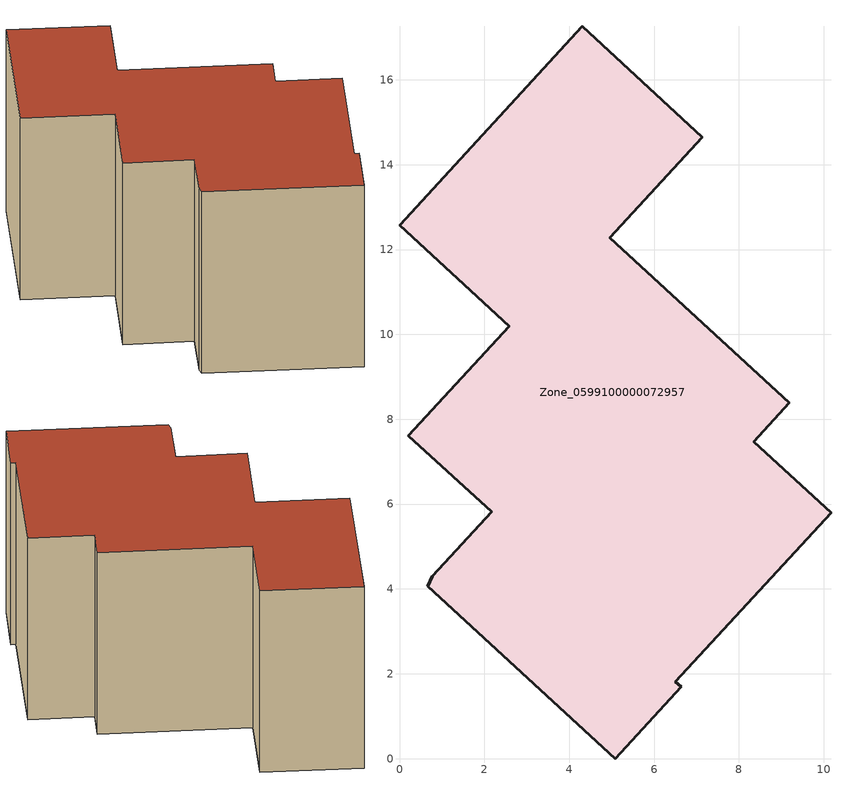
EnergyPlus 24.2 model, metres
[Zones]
Zone_0599100000072957
 floor ground (C_G): 2.17,5.82 0.21,7.61 2.59,10.19 0,12.57 4.31,17.26 7.14,14.65 4.96,12.28 9.19,8.39 8.35,7.47 10.17,5.79 6.5,1.81 6.64,1.69 5.08,0 0.67,4.06 0.77,4.3 z0
 wall outside (C_F): 6.5,1.81 10.17,5.79 8.35,7.47 9.19,8.39 4.96,12.28 7.14,14.65 4.31,17.26 0,12.57 2.59,10.19 0.21,7.61 2.17,5.82 0.77,4.3 0.67,4.06 5.08,0 6.64,1.69 6.5,1.81 z0:7.8
 roof outside (C_R): 0.67,4.06 5.08,0 6.64,1.69 6.5,1.81 10.17,5.79 8.35,7.47 9.19,8.39 4.96,12.28 7.14,14.65 4.31,17.26 0,12.57 2.59,10.19 0.21,7.61 2.17,5.82 0.77,4.3 z7.8
[BUILDING]
Pand.0599100000072957: North Axis=0; Terrain=City; Loads Convergence Tolerance Value=0.04; Temperature Convergence Tolerance Value=0.4; Solar Distribution=FullExterior; Maximum Number of Warmup Days=25; Minimum Number of Warmup Days=1
[Site:Location]
Rotterdam.The.Hague.AP_ZH_NLD Design_Conditions: Latitude=51.96; Longitude=4.45; Time Zone=1; Elevation=-4.5
[SITE:GROUNDTEMPERATURE:BUILDINGSURFACE]
18, 18, 18, 18, 18, 18, 18, 18, 18, 18, 18, 18
[MATERIAL] Thermal Absorptance=0.9; Solar Absorptance=0.7; Visible Absorptance=0.7
Name | Roughness | Thickness | Conductivity | Density | Specific Heat
G.TC.1975-1991 | MediumSmooth | 0.15 | 0.288461 | 540 | 1210
F.TC.1975-1991 | Rough | 0.3 | 0.230769 | 1920 | 840
R.TC.1975-1991 | MediumRough | 0.2 | 0.153846 | 1500 | 1000
[CONSTRUCTION]
C_G: G.TC.1975-1991
C_F: F.TC.1975-1991
C_R: R.TC.1975-1991
[ZONE]
Zone_0599100000072957: Type=1; Multiplier=1; Ceiling Height=Autocalculate; Volume=Autocalculate; Floor Area=autocalculate; Part of Total Floor Area=Yes
[ZONEINFILTRATION:DESIGNFLOWRATE]
Infil_Zone_0599100000072957: Zone or ZoneList or Space or SpaceList=Zone_0599100000072957; Schedule=AlwaysOn; Design Flow Rate Calculation Method=Flow/Area; Flow Rate per Floor Area=0.003; Constant Term Coefficient=1; Temperature Term Coefficient=0; Velocity Term Coefficient=0; Velocity Squared Term Coefficient=0
[HVACTEMPLATE:ZONE:IDEALLOADSAIRSYSTEM]
Zone_0599100000072957: Maximum Heating Supply Air Temperature=50; Minimum Cooling Supply Air Temperature=13; Maximum Heating Supply Air Humidity Ratio=0.0156; Minimum Cooling Supply Air Humidity Ratio=0.0077; Heating Limit=NoLimit; Cooling Limit=NoLimit; Dehumidification Control Type=ConstantSensibleHeatRatio; Cooling Sensible Heat Ratio=0.7; Dehumidification Setpoint=60; Humidification Control Type=None; Humidification Setpoint=30; Outdoor Air Method=None; Outdoor Air Flow Rate per Person=0.00944; Outdoor Air Flow Rate per Zone Floor Area=0; Outdoor Air Flow Rate per Zone=0; Demand Controlled Ventilation Type=None; Outdoor Air Economizer Type=NoEconomizer; Heat Recovery Type=None; Sensible Heat Recovery Effectiveness=0.7; Latent Heat Recovery Effectiveness=0.65
[ZONECONTROL:THERMOSTAT]
ThermostatControl_Zone_0599100000072957: Zone or ZoneList=Zone_0599100000072957; Control Type Schedule=DualSetpointControlType; Control 1=Thermostat_Zone_0599100000072957; Temperature Difference Between Cutout And Setpoint=0
[THERMOSTATSETPOINT:DUALSETPOINT]
Thermostat_Zone_0599100000072957: Heating Setpoint Temperature Schedule=HeatingSetpoint_Zone_0599100000072957; Cooling Setpoint Temperature Schedule=CoolingSetpoint_Zone_0599100000072957
[SCHEDULE:COMPACT]
HeatingSetpoint_Zone_0599100000072957: Through: 12/31, For: AllDays, Until: 24:00, 21
CoolingSetpoint_Zone_0599100000072957: Through: 12/31, For: AllDays, Until: 24:00, 24
DualSetpointControlType: Through: 12/31, For: AllDays, Until: 24:00, 4
AlwaysOn: Through: 12/31, For: AllDays, Until: 24:00, 1
